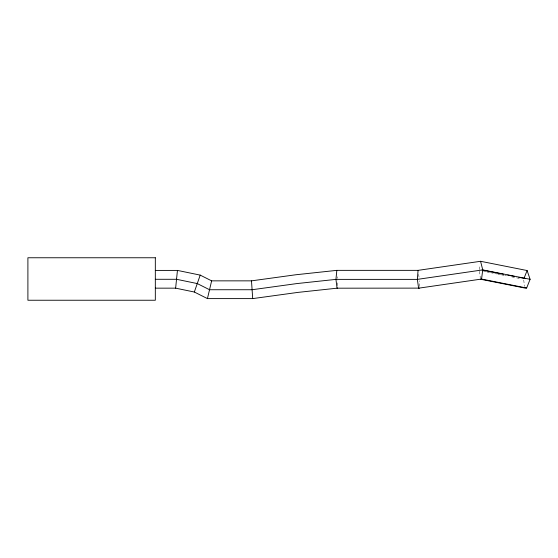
<?xml version="1.0" encoding="UTF-8"?>
<svg xmlns="http://www.w3.org/2000/svg" width="558" height="558" viewBox="0 0 558 558"><rect width="100%" height="100%" fill="white"/><g stroke="black" fill="none" stroke-linecap="round" stroke-linejoin="round"><path stroke-width="0.42" stroke-dasharray="2.79 2.09" d="M419.239 286.491L419.309 280.793M337.736 285.675L337.876 280.793M479.468 269.626L480.02 265.455M483.619 271.3L486.178 271.809M487.029 271.976L489.582 272.485M490.433 272.66L493.844 273.336M494.695 273.504L497.248 274.013M498.099 274.18L500.659 274.689M501.509 274.857L504.062 275.366M504.913 275.533L506.615 275.868M511.728 276.887L521.102 278.749M418.64 274.362L419.211 278.365M479.462 271.258L480.389 278.435M337.625 276.761L337.827 278.365M523.746 280.053L524.471 286.414"/><path stroke-width="0.84" d="M418.068 270.358L417.356 279.377L418.612 288.186L419.225 288.123L337.053 288.186L335.951 279.377L336.83 270.358L418.068 270.358L480.564 261.29L527.101 270.532L530.1 279.3L526.654 288.019L524.653 288.005L480.487 279.23L481.54 279.056L526.654 288.019M155.326 288.158L175.631 288.158L177.444 270.407L155.326 270.407M175.631 288.158L194.33 292.022L207.43 298.607L211.635 280.855L251.491 280.855L295.782 274.766L336.83 270.358M194.33 292.022L200.21 275.115L211.635 280.855M523.969 278.463L527.101 270.532M418.612 288.186L481.54 279.056L482.747 269.891L480.564 261.29M207.43 298.607L252.704 298.607L297.937 292.392L337.66 288.123M155.326 279.286L176.537 279.286L197.267 283.569L209.536 289.735L252.097 289.735L296.856 283.576L335.951 279.377L417.356 279.377L482.747 269.891L530.1 279.3M482.105 270.023L503.428 274.257M507.689 275.101L514.511 276.461M518.773 277.305L525.594 278.658M177.444 270.407L200.21 275.115M251.491 280.855L252.704 298.607M155.326 257.761L27.9 257.761L27.9 300.239L155.326 300.239L155.326 257.761"/></g></svg>
